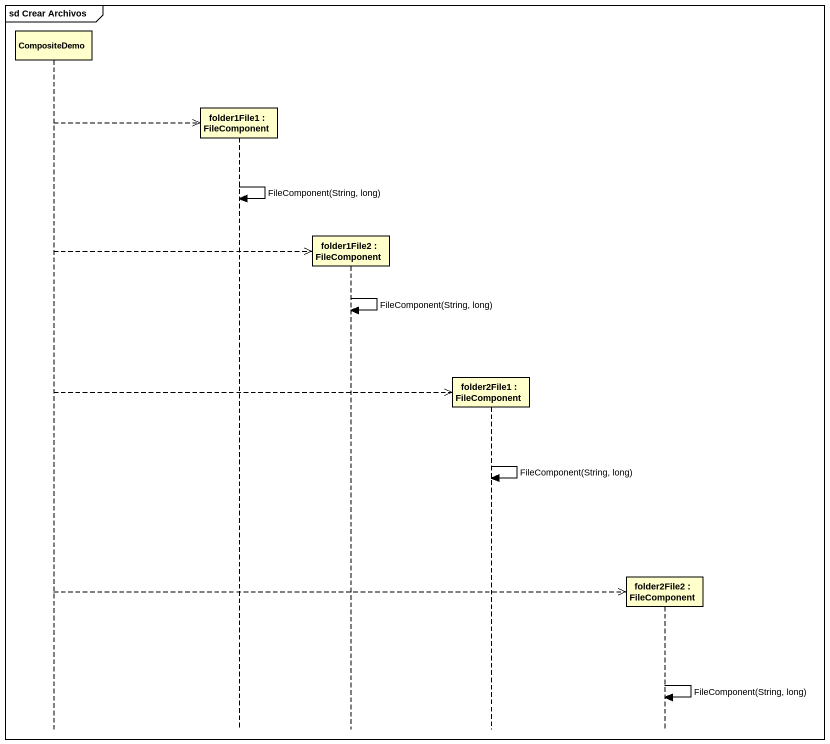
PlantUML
@startuml
mainframe sd Crear Archivos
hide footbox
participant CompositeDemo
participant "folder1File1 : FileComponent" as folder1File1
participant "folder1File2 : FileComponent" as folder1File2
participant "folder2File1 : FileComponent" as folder2File1
participant "folder2File2 : FileComponent" as folder2File2

CompositeDemo -->> folder1File1 **
folder1File1 -> folder1File1 : FileComponent(String, long)
CompositeDemo -->> folder1File2 **
folder1File2 -> folder1File2 : FileComponent(String, long)
CompositeDemo -->> folder2File1 **
folder2File1 -> folder2File1 : FileComponent(String, long)
CompositeDemo -->> folder2File2 **
folder2File2 -> folder2File2 : FileComponent(String, long)
@enduml
